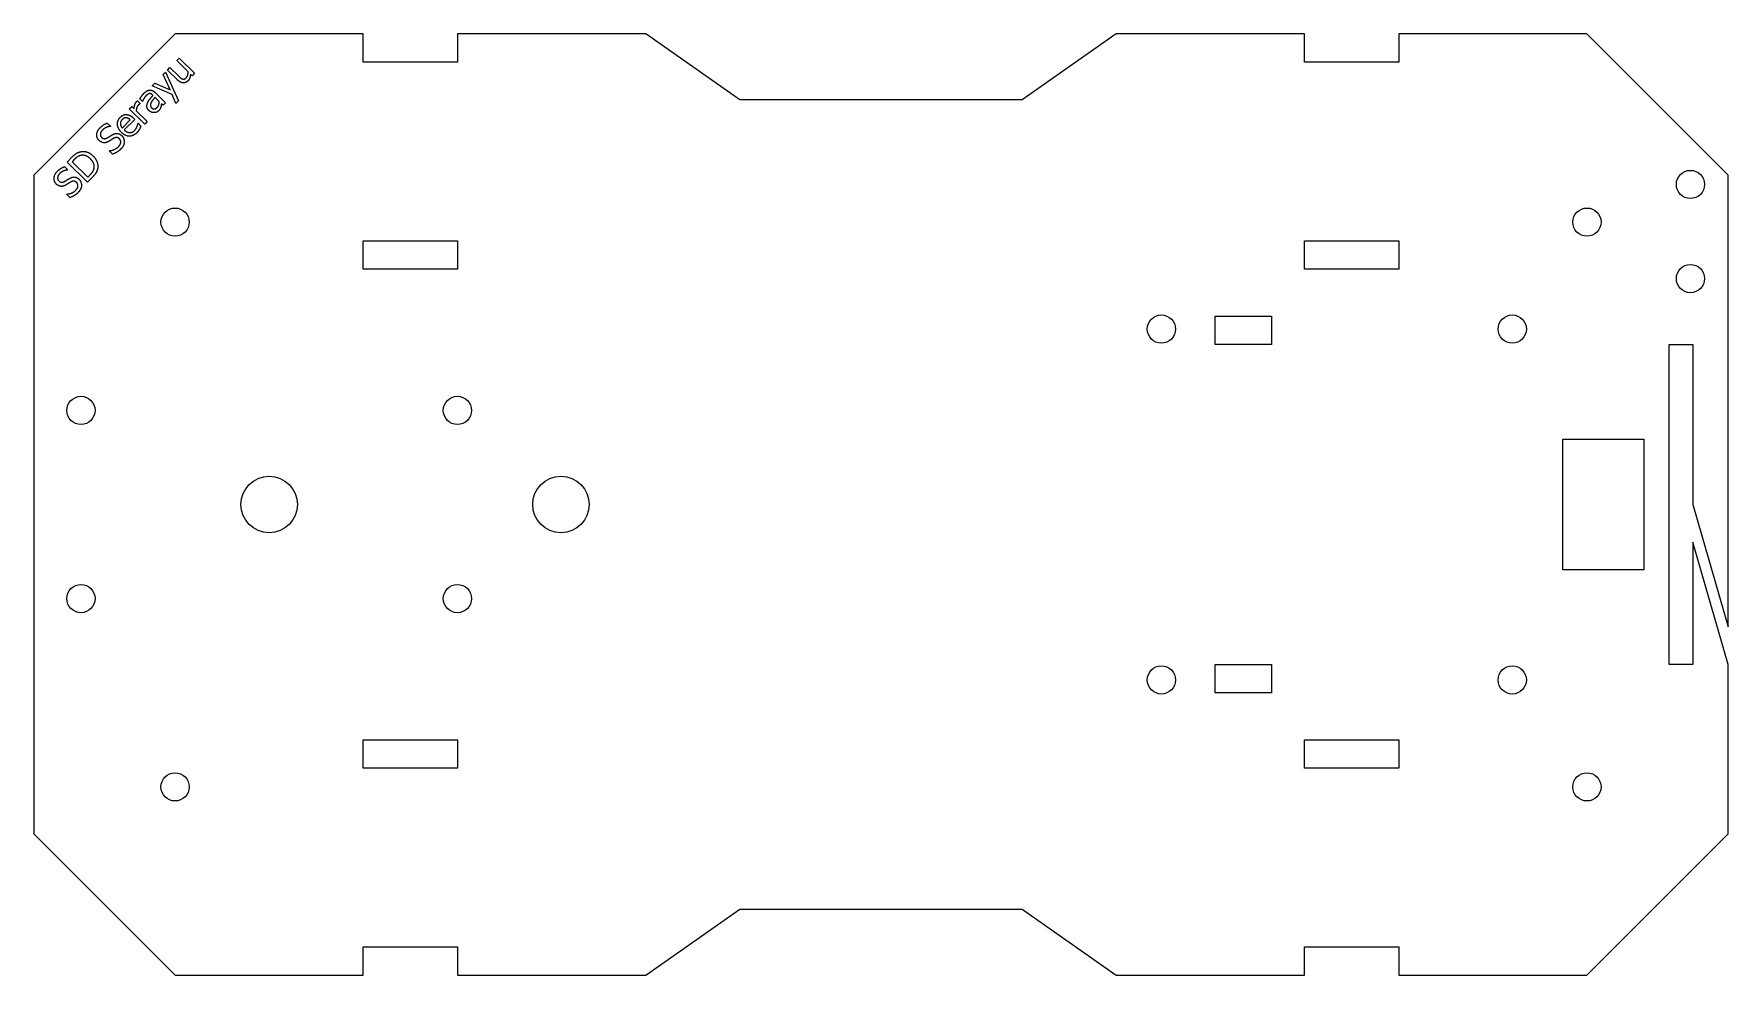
# Model space of a CAD drawing. Header units: millimetres. Extents: x -90 to 90, y -50 to 50.
import ezdxf

# ---------------------------------------------------------------- set-up
doc = ezdxf.new("R2010")
doc.units = ezdxf.units.MM

msp = doc.modelspace()

# ---------------------------------------------------------------- linework, layer by layer
for p, q in [((-77.35, 43.46), (-77.4, 43.52)), ((-76.68, 42.8), (-77.13, 43.25)), ((-80.61, 39.99), (-79.76, 40.86))]:
    msp.add_line(p, q)
for points in [[(90, -17), (86.25, -4), (86.25, -17), (83.75, -17), (83.75, 17), (86.25, 17), (86.25, 0), (90, -13), (90, 35), (75, 50), (55, 50), (55, 47), (45, 47), (45, 50), (25, 50), (15, 43), (-15, 43), (-25, 50), (-45, 50), (-45, 47), (-55, 47), (-55, 50), (-75, 50), (-90, 35), (-90, -35), (-75, -50), (-55, -50), (-55, -47), (-45, -47), (-45, -50), (-25, -50), (-15, -43), (15, -43), (25, -50), (45, -50), (45, -47), (55, -47), (55, -50), (75, -50), (90, -35)], [(-76.28, 45.67), (-76, 45.95), (-74.63, 42.88), (-74.92, 42.59), (-75.31, 43.55), (-77.45, 44.48), (-77.16, 44.78), (-75.51, 44.04)], [(-55, 25), (-55, 28), (-45, 28), (-45, 25)], [(45, 25), (45, 28), (55, 28), (55, 25)], [(35.5, 20), (41.5, 20), (41.5, 17), (35.5, 17)], [(72.45, 6.95), (81.05, 6.95), (81.05, -6.95), (72.45, -6.95)], [(35.5, -20), (35.5, -17), (41.5, -17), (41.5, -20)], [(-55, -28), (-55, -25), (-45, -25), (-45, -28)], [(45, -28), (45, -25), (55, -25), (55, -28)]]:
    msp.add_lwpolyline(points, close=True)
for points in [[(-73.6, 45.96), (-74.82, 47.16), (-74.55, 47.43), (-72.92, 45.83), (-73.19, 45.55), (-73.37, 45.73)], [(-74.75, 45.11), (-75.81, 46.15), (-75.54, 46.43), (-74.61, 45.51)], [(-77.12, 43.78), (-76.01, 42.69), (-76.28, 42.41), (-76.45, 42.58)], [(-79.12, 41.83), (-77.96, 40.7), (-78.23, 40.42), (-79.86, 42.03), (-79.59, 42.3), (-79.35, 42.06)], [(-79, 42.88), (-78.72, 42.6), (-78.73, 42.59)], [(-78.46, 42.83), (-78.47, 42.81), (-78.75, 43.09)], [(-82.2, 40.53), (-81.85, 40.19), (-81.87, 40.17)], [(-79.44, 41.07), (-79.29, 40.92), (-80.4, 39.79)], [(-78.95, 40.49), (-78.93, 40.51), (-78.63, 40.21)], [(-83.81, 34.74), (-84.3, 34.24), (-86.47, 36.38), (-85.99, 36.87)], [(-85.72, 36.64), (-85.94, 36.42), (-84.27, 34.78), (-84.05, 35)], [(-81.63, 37.23), (-81.99, 37.58), (-81.97, 37.6)], [(-86.74, 35.9), (-86.4, 35.56), (-86.42, 35.54)], [(-86.17, 32.6), (-86.53, 32.96), (-86.51, 32.98)]]:
    msp.add_lwpolyline(points)
for centre, radius in [((86, 34), 1.5), ((-75, 30), 1.5), ((75, 30), 1.5), ((86, 24), 1.5), ((29.79, 18.64), 1.5), ((67.07, 18.64), 1.5), ((-85, 10), 1.5), ((-45, 10), 1.5), ((-65, 0), 3), ((-34, 0), 3), ((-85, -10), 1.5), ((-45, -10), 1.5), ((29.79, -18.64), 1.5), ((67.07, -18.64), 1.5), ((-75, -30), 1.5), ((75, -30), 1.5)]:
    msp.add_circle(centre, radius)
for points in [[(-74.13, 44.79), (-74.28, 44.8), (-74.58, 44.95), (-74.75, 45.11)], [(-74.61, 45.51), (-74.48, 45.38), (-74.29, 45.23), (-74.19, 45.21)], [(-74.19, 45.21), (-74.1, 45.18), (-73.92, 45.23), (-73.82, 45.34)], [(-73.63, 45.01), (-73.73, 44.91), (-73.99, 44.79), (-74.13, 44.79)], [(-73.82, 45.34), (-73.72, 45.44), (-73.61, 45.78), (-73.6, 45.96)], [(-73.37, 45.73), (-73.38, 45.49), (-73.49, 45.15), (-73.63, 45.01)], [(-78.75, 43.09), (-78.7, 43.18), (-78.47, 43.52), (-78.34, 43.66)], [(-78.09, 43.42), (-78.19, 43.32), (-78.38, 43.01), (-78.46, 42.83)], [(-78.34, 43.66), (-78.17, 43.83), (-77.89, 44), (-77.73, 44.03)], [(-77.76, 43.65), (-77.84, 43.63), (-78.01, 43.5), (-78.09, 43.42)], [(-77.94, 42.62), (-77.87, 42.82), (-77.55, 43.24), (-77.35, 43.46)], [(-77.4, 43.52), (-77.5, 43.61), (-77.67, 43.67), (-77.76, 43.65)], [(-77.73, 44.03), (-77.58, 44.05), (-77.28, 43.93), (-77.12, 43.78)], [(-77.13, 43.25), (-77.22, 43.14), (-77.48, 42.82), (-77.55, 42.69)], [(-80.82, 41.14), (-80.67, 41.29), (-80.36, 41.44), (-80.18, 41.43)], [(-80.18, 41.43), (-80, 41.43), (-79.64, 41.26), (-79.44, 41.07)], [(-79.35, 42.06), (-79.33, 42.34), (-79.22, 42.67), (-79.12, 42.78)], [(-79.12, 42.78), (-79.08, 42.82), (-79.03, 42.86), (-79, 42.88)], [(-78.89, 42.45), (-79, 42.34), (-79.12, 42.03), (-79.12, 41.83)], [(-78.73, 42.59), (-78.77, 42.56), (-78.84, 42.5), (-78.89, 42.45)], [(-77.76, 41.85), (-77.93, 42.01), (-78.03, 42.39), (-77.94, 42.62)], [(-77.24, 41.63), (-77.37, 41.63), (-77.65, 41.74), (-77.76, 41.85)], [(-77.55, 42.69), (-77.62, 42.55), (-77.62, 42.27), (-77.5, 42.15)], [(-77.5, 42.15), (-77.36, 42.01), (-77.06, 42.03), (-76.91, 42.18)], [(-76.75, 41.83), (-76.85, 41.73), (-77.1, 41.63), (-77.24, 41.63)], [(-76.91, 42.18), (-76.78, 42.31), (-76.69, 42.63), (-76.68, 42.8)], [(-76.51, 42.24), (-76.54, 42.13), (-76.63, 41.96), (-76.75, 41.83)], [(-76.45, 42.58), (-76.46, 42.52), (-76.48, 42.32), (-76.51, 42.24)], [(-83.07, 38.68), (-83.34, 38.94), (-83.29, 39.7), (-82.97, 40.02)], [(-82.97, 40.02), (-82.79, 40.2), (-82.4, 40.46), (-82.2, 40.53)], [(-82.71, 39.79), (-82.9, 39.59), (-82.96, 39.16), (-82.81, 39.01)], [(-81.87, 40.17), (-82.07, 40.16), (-82.53, 39.97), (-82.71, 39.79)], [(-80.69, 39.53), (-81.09, 39.92), (-81.15, 40.8), (-80.82, 41.14)], [(-80.61, 40.9), (-80.72, 40.79), (-80.81, 40.57), (-80.8, 40.45)], [(-80.8, 40.45), (-80.8, 40.32), (-80.71, 40.11), (-80.61, 39.99)], [(-80.18, 41.08), (-80.29, 41.1), (-80.5, 41.01), (-80.61, 40.9)], [(-80.4, 39.79), (-80.12, 39.51), (-79.53, 39.5), (-79.29, 39.75)], [(-79.76, 40.86), (-79.88, 40.96), (-80.08, 41.08), (-80.18, 41.08)], [(-79.29, 39.75), (-79.2, 39.84), (-79.07, 40.06), (-79.03, 40.16)], [(-78.79, 39.87), (-78.84, 39.77), (-78.95, 39.62), (-79.04, 39.52)], [(-79.03, 40.16), (-78.99, 40.27), (-78.95, 40.43), (-78.95, 40.49)], [(-78.63, 40.21), (-78.66, 40.15), (-78.75, 39.95), (-78.79, 39.87)], [(-82.54, 38.43), (-82.68, 38.44), (-82.94, 38.55), (-83.07, 38.68)], [(-82.81, 39.01), (-82.67, 38.87), (-82.36, 38.86), (-82.19, 38.96)], [(-81.99, 38.6), (-82.14, 38.52), (-82.4, 38.43), (-82.54, 38.43)], [(-82.19, 38.96), (-82.07, 39.03), (-81.75, 39.23), (-81.64, 39.29)], [(-81.51, 38.9), (-81.64, 38.83), (-81.84, 38.7), (-81.99, 38.6)], [(-81.97, 37.6), (-81.69, 37.61), (-81.19, 37.83), (-81.03, 38)], [(-81.64, 39.29), (-81.35, 39.45), (-80.87, 39.38), (-80.66, 39.19)], [(-80.91, 38.84), (-81.04, 38.97), (-81.33, 39), (-81.51, 38.9)], [(-81.03, 38), (-80.79, 38.24), (-80.75, 38.68), (-80.91, 38.84)], [(-80.4, 38.53), (-80.4, 38.34), (-80.56, 37.97), (-80.76, 37.77)], [(-79.04, 39.52), (-79.43, 39.13), (-80.29, 39.13), (-80.69, 39.53)], [(-80.66, 39.19), (-80.54, 39.06), (-80.39, 38.71), (-80.4, 38.53)], [(-85.99, 36.87), (-85.69, 37.18), (-85.25, 37.44), (-85.05, 37.48)], [(-85.03, 37.09), (-85.21, 37.04), (-85.53, 36.84), (-85.72, 36.64)], [(-85.05, 37.48), (-84.7, 37.56), (-84.02, 37.34), (-83.7, 37.02)], [(-84, 36.73), (-84.25, 36.97), (-84.77, 37.15), (-85.03, 37.09)], [(-83.6, 35.74), (-83.56, 35.99), (-83.75, 36.48), (-84, 36.73)], [(-83.7, 37.02), (-83.4, 36.73), (-83.16, 36.02), (-83.23, 35.68)], [(-80.76, 37.77), (-80.99, 37.54), (-81.41, 37.3), (-81.63, 37.23)], [(-87.62, 34.05), (-87.88, 34.31), (-87.83, 35.07), (-87.52, 35.39)], [(-87.52, 35.39), (-87.34, 35.57), (-86.95, 35.83), (-86.74, 35.9)], [(-87.25, 35.17), (-87.45, 34.96), (-87.5, 34.53), (-87.35, 34.38)], [(-87.35, 34.38), (-87.21, 34.25), (-86.91, 34.23), (-86.73, 34.33)], [(-86.42, 35.54), (-86.62, 35.53), (-87.08, 35.34), (-87.25, 35.17)], [(-86.73, 34.33), (-86.62, 34.4), (-86.29, 34.6), (-86.18, 34.66)], [(-86.06, 34.27), (-86.18, 34.2), (-86.39, 34.07), (-86.54, 33.98)], [(-86.18, 34.66), (-85.89, 34.82), (-85.41, 34.76), (-85.21, 34.56)], [(-85.46, 34.21), (-85.59, 34.34), (-85.88, 34.37), (-86.06, 34.27)], [(-85.57, 33.37), (-85.34, 33.61), (-85.3, 34.05), (-85.46, 34.21)], [(-85.21, 34.56), (-85.08, 34.43), (-84.94, 34.09), (-84.94, 33.91)], [(-84.05, 35), (-83.86, 35.19), (-83.64, 35.54), (-83.6, 35.74)], [(-83.23, 35.68), (-83.29, 35.42), (-83.55, 35.01), (-83.81, 34.74)], [(-87.09, 33.8), (-87.22, 33.81), (-87.49, 33.92), (-87.62, 34.05)], [(-86.54, 33.98), (-86.68, 33.89), (-86.95, 33.8), (-87.09, 33.8)], [(-86.51, 32.98), (-86.24, 32.99), (-85.74, 33.2), (-85.57, 33.37)], [(-85.3, 33.15), (-85.53, 32.91), (-85.96, 32.68), (-86.17, 32.6)], [(-84.94, 33.91), (-84.95, 33.71), (-85.11, 33.35), (-85.3, 33.15)]]:
    msp.add_open_spline(points, degree=2)

doc.saveas('drawing.dxf')
